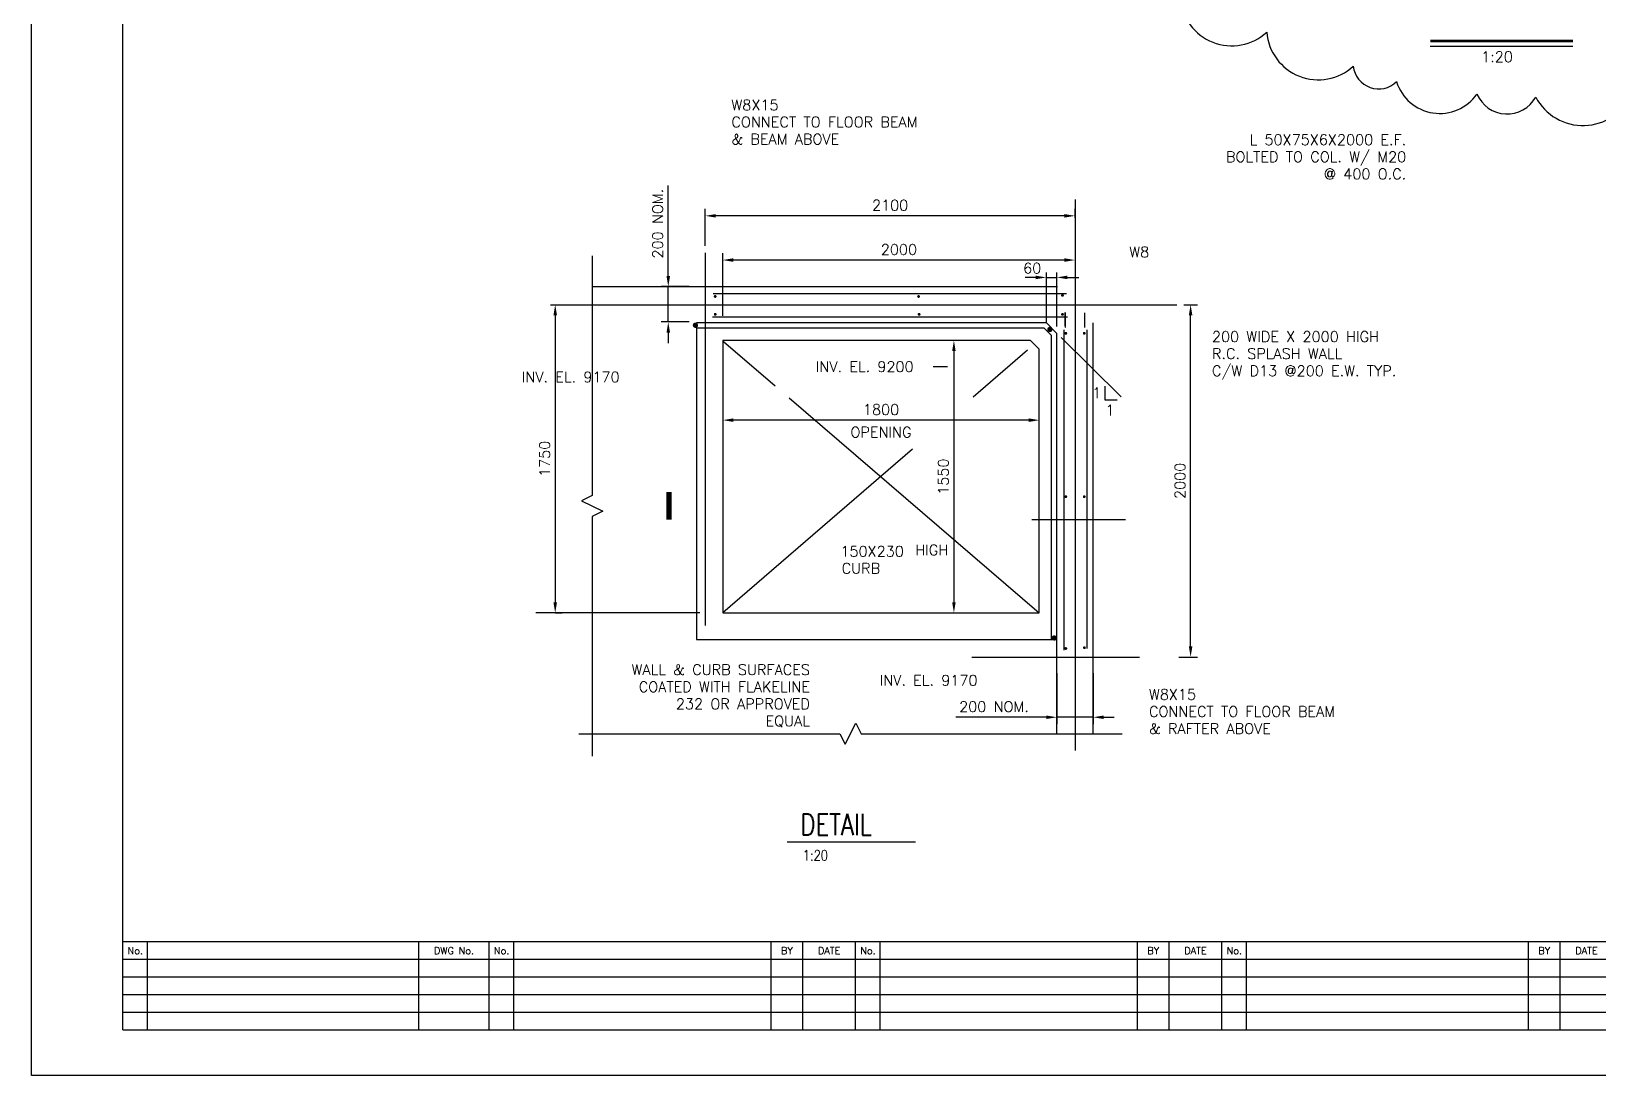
# Model space of a CAD drawing. Extents: x 0 to 84100, y 0 to 59400.
# Drawn here: x 0 to 44494, y 0 to 29640 of the extents above; entities that cross this region are included whole.
import ezdxf
from ezdxf.enums import TextEntityAlignment as Align

# ---------------------------------------------------------------- set-up
doc = ezdxf.new("R2010")
doc.units = 0
doc.header["$LTSCALE"] = 2500
doc.linetypes.add('CENTER', pattern=[0])
for name, color, linetype in [('51', 7, 'CONTINUOUS'), ('BORDER', 7, 'CONTINUOUS'), ('CLINE', 7, 'CENTER'), ('CONC', 1, 'CONTINUOUS'), ('CUTLINE', 7, 'CONTINUOUS'), ('DIM', 6, 'CONTINUOUS'), ('REBAR', 2, 'CONTINUOUS'), ('TEXT', 7, 'CONTINUOUS'), ('TEXTL', 2, 'CONTINUOUS'), ('TEXTM', 1, 'CONTINUOUS')]:
    doc.layers.add(name, color=color, linetype=linetype)
doc.styles.get("Standard").update_dxf_attribs({"font": 'romans', "width": 0.8})

msp = doc.modelspace()

# ---------------------------------------------------------------- linework, layer by layer
at = {"layer": '51', "color": 0}
for p, q in [((29347, 21281), (29347, 21659)), ((29347, 21582), (29347, 21281))]:
    msp.add_line(p, q, dxfattribs=at)
at = {"layer": 'BORDER', "color": 0}
for p, q in [((2600, 1300), (2600, 58100)), ((82800, 3800), (2600, 3800)), ((3300, 1300), (3300, 3800)), ((11000, 1300), (11000, 3800)), ((13000, 1300), (13000, 3800)), ((13700, 1300), (13700, 3800)), ((21000, 1300), (21000, 3800)), ((21900, 1300), (21900, 3800)), ((23400, 1300), (23400, 3800)), ((24100, 1300), (24100, 3800)), ((31400, 1300), (31400, 3800)), ((32300, 1300), (32300, 3800)), ((33800, 1300), (33800, 3800)), ((34500, 1300), (34500, 3800)), ((42500, 1300), (42500, 3800)), ((43400, 1300), (43400, 3800)), ((57800, 3300), (2600, 3300)), ((2600, 2800), (57800, 2800)), ((2600, 2300), (57800, 2300)), ((2600, 1800), (57800, 1800)), ((2600, 1300), (82800, 1300))]:
    msp.add_line(p, q, dxfattribs=at)
at = {"layer": 'BORDER', "color": 0, "const_width": 75}
msp.add_lwpolyline([(43762, 29364), (39712, 29364)], dxfattribs=at)
at = {"layer": 'BORDER', "color": 0}
msp.add_lwpolyline([(43762, 29214), (39712, 29214)], dxfattribs=at)
at = {"layer": 'CLINE', "color": 0}
for p, q in [((29630, 24866), (29630, 9224)), ((19130, 23350), (19130, 12774)), ((14736, 21882), (32518, 21882)), ((26695, 11882), (31464, 11882))]:
    msp.add_line(p, q, dxfattribs=at)
at = {"layer": 'CONC', "color": 0}
for p, q in [((15922, 22397), (29136, 22397)), ((28815, 21366), (18880, 21366)), ((18880, 21366), (18880, 12382)), ((28815, 21366), (29115, 21066)), ((30145, 9706), (30145, 21366)), ((28753, 21216), (18880, 21216)), ((28753, 21216), (28965, 21004)), ((28965, 12382), (28965, 21004)), ((29115, 9706), (29115, 21066)), ((19630, 20866), (19630, 13132)), ((28365, 20866), (19630, 20866)), ((28365, 20866), (28615, 20616)), ((28615, 13132), (28615, 20616)), ((19630, 13132), (28615, 13132)), ((18880, 12382), (29115, 12382))]:
    msp.add_line(p, q, dxfattribs=at)
at = {"layer": 'CUTLINE', "color": 0}
msp.add_lwpolyline([(0, 0), (0, 59400), (84100, 59400), (84100, 0)], close=True, dxfattribs=at)
msp.add_lwpolyline([(0, 0), (0, 59400), (84100, 59400), (84100, 0)], close=True, dxfattribs=at)
at = {"layer": 'DIM', "color": 0}
for p, q in [((18082, 22997), (18082, 25268)), ((19130, 23550), (19130, 24604)), ((29630, 24347), (29630, 24604)), ((29330, 24404), (19430, 24404)), ((19630, 21566), (19630, 23349)), ((29330, 23149), (19930, 23149)), ((18082, 22697), (18082, 22997)), ((29115, 21266), (29115, 22793)), ((29630, 23074), (29630, 22949)), ((18675, 22397), (17882, 22397)), ((18082, 21391), (18082, 22397)), ((28515, 22656), (28215, 22656)), ((28815, 22656), (29115, 22656)), ((29415, 22656), (29715, 22656)), ((29715, 22656), (29734, 22656)), ((14880, 21882), (15073, 21882)), ((32718, 21882), (33110, 21882)), ((14873, 21582), (14873, 13432)), ((18675, 21391), (17882, 21391)), ((32910, 12182), (32910, 21582)), ((18082, 21091), (18082, 20791)), ((19649, 20839), (21117, 19577)), ((26191, 20566), (26191, 13432)), ((28279, 20590), (26738, 19260)), ((21511, 19238), (28615, 13132)), ((28315, 18605), (19930, 18605)), ((25018, 17777), (19630, 13132)), ((18982, 13132), (14326, 13132)), ((14880, 13132), (15073, 13132)), ((19630, 13132), (19630, 13132)), ((32576, 11882), (33110, 11882)), ((29115, 11427), (29115, 9972)), ((30145, 11427), (30145, 9972)), ((28515, 10172), (26243, 10172)), ((28815, 10172), (28515, 10172)), ((30145, 10172), (29115, 10172)), ((30445, 10172), (30745, 10172))]:
    msp.add_line(p, q, dxfattribs=at)
for points in [[(19276, 22409, 0, 100, 0), (19516, 22589, 0, 0, 0), (20469, 23303, 0, 0, 0.258899), (21103, 24719, 0, 0, 0.35806), (19574, 26284, 0, 0, -0.896012), (19574, 27551, 0, 0, -0.054846)], [(30184, 21245, 0, 100, 0), (30409, 21443, 0, 0, 0), (33718, 24357, 0, 0, -0.100891), (35781, 25541, 0, 0, -0.161314)], [(26969, 22277, 0, 100, 0), (27205, 22462, 0, 0, 0), (28456, 23444, 0, 0, -0.203916), (30685, 24046, 0, 0, -0.171053), (32667, 23020, 0, 0, -0.150466), (33516, 21286, 0, 0, -1.170648)], [(29826, 22372, 0, 100, 0), (29995, 22620, 0, 0, 0), (30385, 23191, 0, 0, -0.312162), (30870, 23378, 0, 0, 294.886136)], [(18829, 21270, 75, 75, 1), (18876, 21328, 75, 75, 1), (18829, 21270, 0, 0, 0), (17652, 19832, 0, 0, 0), (17226, 19832, 0, 0, 0)], [(22581, 21322, 0, 100, 0), (22423, 21067, 0, 0, 0), (21484, 19553, 0, 0, 0.347726), (22262, 12760, 0, 0, -0.347891), (22404, 11522, 0, 0, -0.789554)], [(28886, 21161, 75, 75, 1), (28949, 21202, 75, 75, 1), (28886, 21161, 0, 0, 0), (27291, 20115, 0, 0, 0), (26337, 20115, 0, 0, 0)], [(30013, 18279, 0, 100, 0), (30308, 18330, 0, 0, 0), (31464, 18527, 0, 0, 0.485682), (32136, 19765, 0, 0, -0.67853), (33269, 20897, 0, 0, 0.206427)], [(19473, 17430, 0, 0, -0.57735), (19358, 17333, 0, 0, 0.57735), (19243, 17237, 0, 0, -0.57735), (19358, 17333, 0, 100, 0), (19551, 17104, 0, 0, 0), (21354, 14963, 0, 0, 0.428129), (22669, 14882, 0, 0, -0.082507)], [(29163, 17713, 0, 100, 0), (28932, 17522, 0, 0, 0), (26721, 15697, 0, 0, 0.456639), (26686, 14211, 0, 0, -0.595437), (26155, 12053, 0, 0, -0.05754), (22404, 11522, 0, 0, 3.113268)], [(19042, 14848, 0, 100, 0), (18790, 14684, 0, 0, 0), (16918, 13468, 0, 0, 0.291795), (16211, 11911, 0, 0, -1.152027)], [(22599, 12716, 0, 0, -0.57735), (22745, 12750, 0, 0, 0.57735), (22891, 12784, 0, 0, -0.57735), (22745, 12750, 0, 100, 0), (22676, 13042, 0, 0, 0), (22382, 14298, 0, 0, -0.384469), (22709, 14891, 0, 0, -0.168013)], [(29015, 12394, 75, 75, 1), (29063, 12451, 75, 75, 1), (29015, 12394, 0, 0, 0), (27946, 11143, 0, 0, 0), (27412, 11143, 0, 0, 0)], [(30087, 11789, 0, 100, 0), (30269, 11550, 0, 0, 0), (30683, 11006, 0, 0, 0.350728), (31429, 10820, 0, 0, 2.088114)]]:
    msp.add_lwpolyline(points, format="xyseb", dxfattribs=at)
for points in [[(15922, 23265), (15922, 16467), (15622, 16317), (16222, 16017), (15922, 15867), (15922, 9069)], [(26005, 20115), (25598, 20115)], [(15544, 9706), (22956, 9706), (23106, 9406), (23406, 10006), (23556, 9706), (30968, 9706)]]:
    msp.add_lwpolyline(points, dxfattribs=at)
for points in [[(19430, 24454), (19430, 24354), (19130, 24404)], [(29330, 24454), (29330, 24354), (29630, 24404)], [(19930, 23199), (19930, 23099), (19630, 23149)], [(29330, 23199), (29330, 23099), (29630, 23149)], [(18032, 22697), (18132, 22697), (18082, 22397)], [(28515, 22706), (28515, 22606), (28815, 22656)], [(29415, 22706), (29415, 22606), (29115, 22656)], [(14823, 21582), (14923, 21582), (14873, 21882)], [(32860, 21582), (32960, 21582), (32910, 21882)], [(18032, 21091), (18132, 21091), (18082, 21391)], [(26141, 20566), (26241, 20566), (26191, 20866)], [(19930, 18655), (19930, 18555), (19630, 18605)], [(28315, 18655), (28315, 18555), (28615, 18605)], [(14823, 13432), (14923, 13432), (14873, 13132)], [(26141, 13432), (26241, 13432), (26191, 13132)], [(32860, 12182), (32960, 12182), (32910, 11882)], [(28815, 10222), (28815, 10122), (29115, 10172)], [(30445, 10222), (30445, 10122), (30145, 10172)]]:
    msp.add_solid(points, dxfattribs=at)
at = {"layer": 'REBAR', "color": 0}
for p, q in [((19360, 22202), (29387, 22202)), ((19334, 21542), (29413, 21542)), ((29347, 21659), (29347, 21237)), ((29900, 21654), (29900, 21232)), ((29308, 21173), (29308, 12073)), ((29967, 21173), (29967, 12126))]:
    msp.add_line(p, q, dxfattribs=at)
at = {"layer": 'REBAR', "color": 0, "const_width": 40}
for points in [[(19393, 22115, 1), (19433, 22115, 1)], [(25167, 22115, 1), (25207, 22115, 1)], [(29253, 22147, 1), (29293, 22147, 1)], [(19395, 21608, 1), (19435, 21608, 1)], [(25183, 21608, 1), (25223, 21608, 1)], [(29253, 21608, 1), (29293, 21608, 1)], [(29348, 21070, 1), (29388, 21070, 1)], [(29871, 21070, 1), (29911, 21070, 1)], [(29348, 16432, 1), (29388, 16432, 1)], [(29871, 16432, 1), (29911, 16432, 1)], [(29348, 12124, 1), (29388, 12124, 1)], [(29876, 12146, 1), (29916, 12146, 1)]]:
    msp.add_lwpolyline(points, format="xyb", close=True, dxfattribs=at)
at = {"layer": 'TEXT', "color": 0}
for p, q in [((28815, 21366), (28815, 22793)), ((29235, 20948), (30939, 19265)), ((30475, 19566), (30475, 19177)), ((30475, 19177), (30826, 19177))]:
    msp.add_line(p, q, dxfattribs=at)
for points in [[(32613, 30582, 0.625), (35071, 29617, 0.625)], [(35071, 29617, 0.625), (37529, 28652, 0.625)], [(37529, 28652, 0.625), (38758, 28213, 0.625)], [(38758, 28213, 0.625), (41040, 27862, 0.625)], [(41040, 27862, 0.625), (42708, 27774, 0.625)], [(42708, 27774, 0.625), (45430, 27862, 0.625)]]:
    msp.add_lwpolyline(points, format="xyb", dxfattribs=at)
at = {"layer": 'TEXTM', "color": 0}
msp.add_lwpolyline([(18106, 16570, 150, 150, 0), (18106, 15782, 0, 0, 0), (20058, 15782, 0, 0, 0)], format="xyseb", dxfattribs=at)
for points in [[(28403, 15782), (31060, 15782)], [(21461, 6639), (25102, 6639)]]:
    msp.add_lwpolyline(points, dxfattribs=at)

# ---------------------------------------------------------------- texts
at = {"layer": 'BORDER', "color": 0}
msp.add_text('1:20', height=300, dxfattribs=at).set_placement((42059, 29069), align=Align.TOP_RIGHT)
for s, p in [('No.', (2950, 3450)), ('DWG No.', (12000, 3450)), ('No.', (13350, 3450)), ('BY', (21450, 3450)), ('DATE', (22650, 3450)), ('No.', (23750, 3450)), ('BY', (31850, 3450)), ('DATE', (33050, 3450)), ('No.', (34150, 3450)), ('BY', (42950, 3450)), ('DATE', (44150, 3450))]:
    msp.add_text(s, height=200, dxfattribs=at).set_placement(p, align=Align.CENTER)
at = {"layer": 'DIM', "color": 0}
for s, p in [('200 NOM.', (17782, 24182)), ('1750', (14573, 17507)), ('1550', (25891, 16999)), ('2000', (32610, 16882))]:
    msp.add_text(s, height=300, rotation=90, dxfattribs=at).set_placement(p, align=Align.MIDDLE_CENTER)
for s, p in [('2100', (24380, 24704)), ('1800', (24122, 18905)), ('200 NOM.', (27329, 10472))]:
    msp.add_text(s, height=300, dxfattribs=at).set_placement(p, align=Align.MIDDLE_CENTER)
for s, p in [('2000', (24630, 23449)), ('60', (28414, 22919)), ('1', (30246, 19381)), ('1', (30623, 18891)), ('OPENING', (24122, 18263))]:
    msp.add_text(s, height=300, dxfattribs=at).set_placement(p, align=Align.MIDDLE)
at = {"layer": 'TEXT', "color": 0}
for s, p in [('W8X15', (19874, 27401)), ('CONNECT TO FLOOR BEAM', (19874, 26916)), ('& BEAM ABOVE', (19874, 26430)), ('W8', (31170, 23228)), ('200 WIDE X 2000 HIGH', (33516, 20826)), ('R.C. SPLASH WALL', (33516, 20341)), ('INV. EL. 9200', (22270, 19973)), ('C/W D13 @200 E.W. TYP.', (33516, 19855)), ('INV. EL. 9170', (13923, 19680)), ('150X230', (22969, 14732)), ('HIGH', (25092, 14770)), ('CURB', (23004, 14248)), ('INV. EL. 9170', (24083, 11070)), ('W8X15', (31729, 10670)), ('CONNECT TO FLOOR BEAM', (31729, 10184)), ('& RAFTER ABOVE', (31729, 9699))]:
    msp.add_text(s, height=300, dxfattribs=at).set_placement(p)
for s, p in [('L 50X75X6X2000 E.F.', (39032, 26414)), ('BOLTED TO COL. W/ M20', (39032, 25928)), ('@ 400 O.C.', (39032, 25443)), ('WALL & CURB SURFACES', (22104, 11372)), ('COATED WITH FLAKELINE', (22104, 10887)), ('232 OR APPROVED', (22104, 10401)), ('EQUAL', (22104, 9915))]:
    msp.add_text(s, height=300, dxfattribs=at).set_placement(p, align=Align.RIGHT)
at = {"layer": 'TEXT', "color": 0, "width": 0.8}
msp.add_text('1:20', height=300, dxfattribs=at).set_placement((21898, 6103))
at = {"layer": 'TEXTL', "color": 0, "width": 0.8}
msp.add_text('DETAIL', height=600, dxfattribs=at).set_placement((21828, 6830))

doc.saveas('drawing.dxf')
